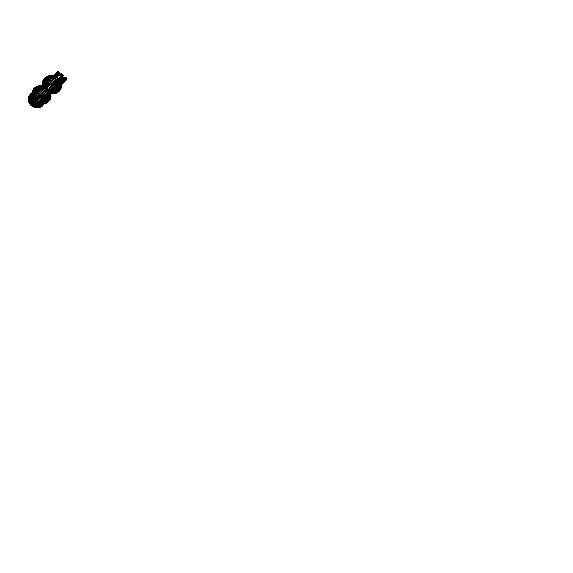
<?xml version="1.0" encoding="UTF-8"?>
<svg xmlns="http://www.w3.org/2000/svg" width="573" height="573" viewBox="0 0 573 573"><rect width="100%" height="100%" fill="white"/><g stroke="black" fill="none" stroke-linecap="round" stroke-linejoin="round"><path stroke-width="0.86" d="M48.583 90.842L49.908 91.2L50.195 92.353M40.017 94.681L45.066 89.746L45.711 87.504L41.263 85.8L37.904 86.237L36.035 87.211L33.513 90.197L33.384 92.805M56.283 77.52C51.878 74.318 48.103 84.568 45.489 87.117L46.664 88.185L55.502 79.547C57.93 73.036 44.708 75.271 43.655 80.449L44.329 83.773L47.287 87.132L45.955 89.753L44.787 88.657M44.579 79.482C45.36 75.951 50.481 75.156 53.411 76.066L53.353 76.488M49.307 90.162L48.519 89.639L51.749 84.861L55.681 80.356L58.002 78.752C61.182 81.244 62.378 86.394 59.735 89.667L59.699 90.111C58.066 92.461 55.158 93.771 52.322 93.585C47.444 92.762 56.154 85.592 57.099 83.529C60.731 77.813 61.948 84.811 60.774 87.998C59.656 92.017 54.521 93.435 50.911 92.06M43.398 103.577C46.8 103.763 51.892 98.527 50.223 96.257C52.164 98.828 43.899 106.413 43.634 102.768C51.126 103.262 53.117 92.711 47.566 88.951L45.238 90.555L41.313 95.061L48.97 100.569L49.07 99.258M32.016 92.747C17.613 106.714 51.097 115.596 41.951 96.665C38.463 90.226 28.177 91.279 28.65 99.408C29.567 105.783 39.952 105.575 43.963 102.087M45.711 87.504L44.2 88.357C39.931 84.195 32.69 87.418 32.417 93.134C32.503 89.624 36.801 85.248 39.702 86.33M61.017 86.63C62.536 89.703 51.391 97.131 54.822 91.2C58.145 85.026 65.258 80.062 58.453 91.494C51.799 96.128 58.267 88.349 59.836 86.759C63.732 83.694 58.016 94.602 55.001 92.926L54.163 93.506C47.58 95.598 61.87 79.303 60.58 83.801M32.64 93.485C31.938 88.084 39.394 84.56 43.39 89.102L44.2 88.357M39.752 86L42.975 86.265L40.704 87.547L36.185 92.905L34.072 90.326L33.886 89.273L38.083 86.215M36.536 87.404C35.526 86.344 31.938 91.573 32.46 93.506M41.32 86.358L41.263 85.8L39.064 86.079L33.929 91.967L33.714 89.517L35.29 87.827L38.155 86.337M56.147 77.305L52.909 79.84C48.017 74.01 40.561 79.962 43.168 86.337C44.88 82.39 48.096 77.405 51.814 75.779M44.422 87.304C43.018 85.671 39.637 91.343 38.219 92.633L39.458 93.614L43.39 89.102M43.362 83.128C42.445 83.264 43.398 78.716 45.16 78.745L45.733 77.627L43.999 79.547L43.147 81.452L42.817 83.192L43.283 86.516M47.072 76.94L45.668 77.634L43.949 79.998L44.966 82.799L48.046 85.957L47.287 87.132M48.555 76.388C46.255 76.116 42.996 79.991 42.853 82.935C43.025 88.385 42.925 79.081 44.909 78.336L47.108 78.215L51.921 80.936L52.909 79.84M47.566 88.951L48.798 90.727C47.136 88.973 43.219 95.913 41.65 97.317M49.471 92.64L49.779 91.587L47.695 89.166M49.844 99.322L50.653 94.452L49.65 91.386L46.664 93.728L42.989 98.219L48.426 100.64L49.436 100.067L50.338 98.198M54.858 77.104L54.922 76.653M58.002 78.752L60.151 81.81L60.953 85.212M59.234 80.528L59.162 79.862L58.339 80.184L55.989 82.354L50.474 89.51L49.135 88.586M60.28 89.123C63.051 82.634 51.591 98.95 59.871 89.868L60 88.357M32.568 92.754L33.22 90.649M32.382 93.392C32.238 87.404 38.892 86.014 42.474 90.04M50.438 97.933L50.732 96.45M43.842 100.762C40.017 103.914 33.356 105.246 29.216 102.323L29.237 100.905M56.032 73.681L57.579 72.384L58.36 72.778M57.529 72.298L56.734 73.158M58.174 74.769L58.482 74.211C60.222 73.874 62.5 75.786 62.285 77.584L62.056 77.806M59.191 74.182L58.919 73.222L57.794 72.341M59.348 73.903C60.888 72.993 56.949 70.794 57.579 72.384M60.165 74.834L61.053 74.655L60.208 75.099M62.034 76.581L61.784 75.693M62.192 75.665L62.163 76.374M62.414 76.159C65.444 76.051 57.894 71.503 61.82 75.693M62.042 75.994L62.937 75.722M59.055 80.736L62.636 77.24L63.531 78.136L63.352 78.931M65.666 79.031L65.874 79.296C68.595 79.547 64.155 75.751 64.09 77.992M64.14 78.229L64.677 77.914L66.017 78.752L66.497 78.286M64.412 81.345C66.497 80.8 63.324 77.642 62.371 77.649M65.186 80.428L66.819 79.06M66.117 79.117L65.558 79.719M65.702 79.84L66.289 79.497M43.741 80.055L43.176 81.71L45.274 77.942L47.23 76.904L49.772 76.932L53.826 78.902M41.485 91.136L38.95 89.424L35.741 88.235L34.466 88.536L33.614 90.219L34.273 88.772L35.175 88.901L40.468 92.339M37.976 86.974L38.119 86.587M50.145 94.001C50.474 90.312 44.264 99.179 43.569 100.06L46.191 100.884L48.97 100.569C52.695 94.122 47.423 100.368 46.614 102.18C51.198 101.987 51.47 92.038 46.721 89.281M59.914 82.44L60.215 81.387L58.138 78.967M54.636 78.157C51.771 75.02 44.923 76.109 44.386 79.69M30.383 94.344C27.898 99.752 33.084 106.514 38.584 107.18C44.343 102.495 33.907 91.838 29.116 97.51C29.66 103.025 36.321 108.34 41.779 105.969L43.412 104.372M44.049 80.019L45.754 77.67L48.598 76.137M35.046 88.471C29.51 95.032 39.279 82.584 33.32 90.391M53.411 76.066C49.163 77.434 46.621 83.644 43.691 86.788M50.582 96.83L49.987 97.904M55.244 76.854L55.595 76.223L57.321 76.546M56.92 74.146C58.045 73.022 55.237 73.05 55.574 74.189M60.401 79.403L60.924 80.385L60.573 81.022L62.142 79.525M33.384 90.384L35.168 88.263M32.819 92.26C34.86 87.576 40.153 83.522 44.873 87.827M43.655 80.449L43.383 83.343L44.529 85.921M60.423 87.705L60.767 87.117M30.627 103.419C29.732 105.611 34.065 106.829 35.583 107.48M46.972 77.205C45.854 76.732 39.136 85.556 45.74 77.756M45.138 102.603L44.565 103.126L47.115 102.374L49.83 99.193L46.857 102.574L43.491 103.734M50.732 93.313L55.968 92.984L58.747 91.243L60.265 88.994L58.217 91.53M48.046 85.957L51.921 80.936M43.792 79.926L45.604 78.064M49.794 99.458C41.478 108.555 46.191 99.179 50.223 96.257M60.229 89.259L58.288 91.558L60.265 88.994M34.538 89.195L34.072 89.016L38.219 92.633M35.268 91.952L40.991 85.828L45.976 87.562M48.927 100.361L48.54 100.848L49.636 99.387L49.565 98.556M57.844 91.15L58.589 91.107L59.735 89.667M30.476 94.258L31.135 93.392M29.28 96.3C34.602 89.99 46.198 101.836 39.802 107.036M33.091 92.353C27.755 97.739 33.628 112.451 41.779 105.969M34.308 92.232C30.835 96.264 30.849 103.627 34.745 107.273C46.628 106.993 29.438 89.46 28.944 101.349M35.633 92.382C32.389 96.135 30.928 102.782 33.778 106.979L35.204 106.993M37.001 92.797C33.743 96.336 32.109 101.421 32.475 106.163L33.936 106.377M34.144 89.682L33.771 90.076M38.37 93.463C35.526 96.593 31.866 102.281 32.21 105.84L33.306 106.585M39.687 94.352L32.525 103.634L30.491 104.379L29.08 101.665M56.791 92.274L57.3 91.759M63.266 78.981L63.653 78.587M55.252 74.404L55.137 74.855M55.803 73.738L55.681 74.225M58.009 74.719L58.654 74.655M58.202 74.526L58.632 74.397M60.96 73.967L59.964 75.35M59.979 74.97L60.494 74.812M60.308 74.726L60.802 74.576L59.8 75.135M62.249 76.46L61.827 75.185M63.367 78.73L63.252 77.899L62.106 77.026M63.925 78.15L63.839 78.687M65.916 79.912L65.136 79.991L65.236 80.456M52.709 76.603L55.746 73.638M56.706 72.742L57.737 71.775M53.232 76.324L57.293 72.284M53.504 76.238L57.98 71.79M54.285 75.572L56.061 73.888M53.69 76.273L57.078 73.115M58.267 71.876L57.522 72.656L58.904 74.246L59.714 73.53M53.905 76.359L57.823 72.463M53.826 76.689L58.575 72.026M43.39 87.032L44.737 85.764M43.906 86.759L44.952 85.735M54.199 76.61L57.271 73.609M56.763 74.332L58.876 72.234M45.188 85.771L44.142 86.795L43.004 82.555C45.009 77.742 50.352 73.122 55.309 77.627M45.439 85.864C43.433 86.322 45.561 89.166 46.241 86.946M57.128 74.433L59.155 72.485M54.521 77.269L55.595 76.223M44.63 87.046L46.198 85.506M58.596 73.502L59.391 72.757M44.844 87.239L45.89 86.222M57.493 74.913L59.571 73.029M58.69 74.289L55.252 77.362C56.949 77.033 58.861 78.745 59.141 80.406L62.185 77.169M45.016 87.476L46.062 86.451M55.509 77.291L59.678 73.294M55.602 77.262L59.091 73.91L58.969 73.473M45.138 87.719L46.184 86.695M56.047 77.291L59.664 73.716M45.195 88.192L46.241 87.175M56.297 77.362L59.528 74.211M56.713 77.563L59.943 74.411M59.735 75.285L60.337 74.533M59.692 75.45L61.211 73.981M60.745 74.848L61.497 74.067M61.798 74.218L60.466 75.178M61.01 75.529L62.099 74.426M40.891 95.433L31.028 105.117L29.61 102.811L30.011 103.641C34.781 104.107 39.265 100.884 42.817 97.997M62.378 74.676L61.461 75.98M58.403 78.888L62.034 75.421M62.615 74.948L61.497 75.98L61.025 75.5M58.725 79.26L61.956 76.109M62.801 75.221L61.762 76.474M61.712 76.46L62.908 75.486M58.89 79.511L62.314 76.102M62.085 76.617L62.894 75.908M59.083 79.984L62.314 76.832M59.098 80.091L62.328 76.94M61.977 77.477L62.364 77.104M48.454 90.992L49.801 89.725M48.97 90.72L50.016 89.696M49.206 90.756L50.259 89.732M62.249 77.613L62.908 77.427M62.199 77.427L62.858 77.505M49.457 90.849L50.503 89.825M62.521 77.799L63.152 77.649M49.693 91.007L51.262 89.467M63.474 78.315L63.252 77.899M63.624 78.372L63.245 78.752L63.367 77.892M49.908 91.2L51.477 89.667M59.85 81.438L60.924 80.385M63.145 78.515L63.531 78.136M50.08 91.436L51.126 90.412M50.202 91.68L51.771 90.147M64.835 77.305L63.245 78.895L64.255 79.253L60.38 82.763M63.231 79.124L64.463 77.907M50.259 91.924L51.835 90.391M65.086 77.319L63.417 78.845M63.209 79.353L64.677 77.914M49.894 92.597L51.828 90.62M63.911 78.938L65.372 77.405M50.066 92.504L51.119 91.479M63.46 79.425L64.928 77.992M65.673 77.556L65.487 78.25M63.725 79.561L65.2 78.057L64.169 77.828M60.473 82.956L64.362 79.153M60.222 83.386L64.47 79.239L65.1 79.998L66.676 78.558M64.62 78.186L65.193 78.558L65.981 77.763M62.113 81.932L63.302 80.413M65.458 78.308L64.19 79.074M60.416 83.579L65.752 78.494L66.196 79.024M61.877 82.369L62.235 82.018M66.26 78.014L65.501 78.229M60.566 83.78L64.813 79.633M65.981 78.752L64.548 80.091L64.513 81.137L66.203 79.418M60.674 83.98L64.921 79.833M60.724 84.167L66.783 78.823M64.599 80.994L66.167 79.232M65.2 80.241L66.339 79.525M60.767 84.897L63.804 81.932M60.831 85.119L65.078 80.965M66.167 79.84L66.769 79.246M60.788 85.305L65.035 81.151M41.951 96.665L32.525 103.634C29.395 102.746 27.533 99.165 29.338 96.243L28.765 98.406C29.882 103.928 37.324 107.552 42.423 105.117C44.737 99.043 37.374 91.508 31.25 93.714C27.461 100.282 36.02 112.122 42.753 105.246M45.482 78.272L44.322 79.074L44.508 80.127L48.934 84.704M43.455 99.38L38.42 102.417L32.525 103.634C35.927 105.525 40.704 106.005 43.82 103.305M35.304 87.956L36.636 87.139M57.723 74.712L58.575 74.769M51.04 93.284L51.513 93.012M43.727 103.706C50.46 102.739 53.017 93.098 47.237 88.987M44.615 78.809L44.773 79.246L44.615 78.809L45.331 78.501M34.179 89.008L34.896 88.7M56.935 74.261L57.594 73.974L58.102 74.712M57.042 72.606L57.035 73.108M65.623 80.084L65.931 79.532M46.864 101.958C51.964 100.139 49.801 92.224 46.048 89.803M43.448 103.255L46.513 102.438L48.97 100.569C50.617 96.901 48.082 92.833 45.238 90.555M49.83 99.193C48.949 99.738 48.311 100.705 47.846 101.622C51.362 99.215 47.072 93.378 44.329 91.494M58.976 90.649C61.547 87.605 58.532 82.483 55.681 80.356M39.58 106.399L40.798 106.277M38.663 107.108L39.859 106.986M58.446 74.239L58.016 74.669L57.801 74.218L59.055 73.487M50.61 93.12C59.033 96.028 64.856 83.751 57.672 78.788M63.51 78.916L64.147 79.174M50.675 92.69C59.191 96.006 64.434 83.794 57.164 79.081M42.932 101.041L47.022 101.435L48.97 100.569L49.006 99.903L47.666 97.016L43.34 92.582M57.243 72.578L57.809 72.835M60.731 74.447L61.612 74.92L61.032 74.576M56.541 73.33L56.655 72.914M64.348 78.107L65.702 79.031M33.241 106.528C44.601 107.796 28.6 91.472 29.653 102.868M51.326 91.243L55.86 91.916L59.406 90.369C61.504 86.716 59.606 82.032 56.491 79.604M50.474 89.51C52.838 91.064 57.551 92.353 59.363 90.162M55.817 77.341L52.981 75.901L49.5 75.88L43.827 82.605L42.882 84.453L43.226 85.957M44.028 86.681L45.382 87.54M57.085 73.545L57.615 73.96M49.901 87.404C52.573 89.238 56.054 91.651 59.406 90.369C60.351 86.738 57.314 83.472 54.764 81.294M50.782 86.151L55.989 89.481L59.406 90.369L58.102 86.817L53.776 82.383M50.904 82.14L46.384 79.067L44.708 78.573L45.045 79.411L49.894 83.414M51.749 84.861L59.406 90.369L57.386 87.669L52.759 83.586M58.503 74.626L57.214 73.616L55.982 74.583L57.357 75.665M60.81 78.365L63.073 80.134M42.323 93.786L46.95 97.868L48.97 100.569L46.785 101.836L43.949 102.144C45.525 99.946 48.569 94.495 50.703 94.925L49.715 92.009M61.626 74.891L62.142 75.414M62.665 77.699L63.051 78.093M62.987 80.757L63.374 81.144M61.991 75.958L62.128 76.438M58.725 73.759L58.854 74.218M55.431 79.998A1.189 0.795 45.7 0 1 55.932 79.267A1.189 0.795 45.7 0 1 57.049 79.776M30.233 101.779C29.56 104.365 34.022 107.81 35.49 104.83C36.163 102.245 31.701 98.807 30.233 101.779M31.271 102.775C33.177 108.963 35.92 100.311 31.271 102.775"/></g></svg>
